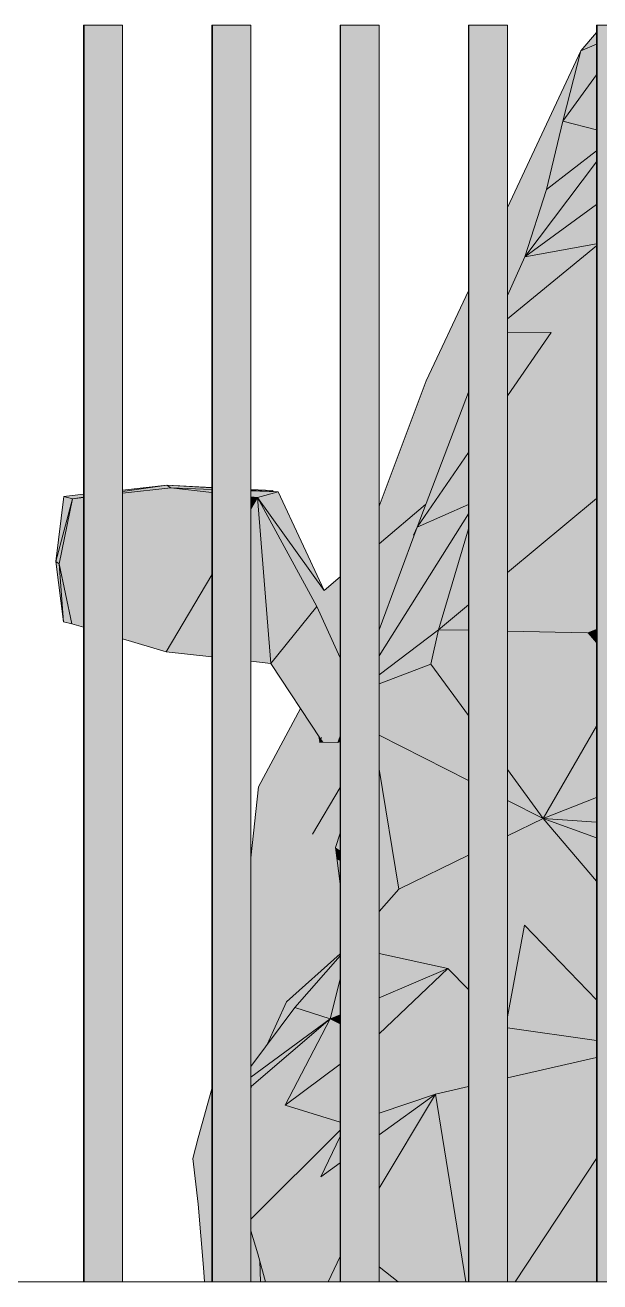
# Model space of a CAD drawing. Header units: millimetres. Extents: x 365175 to 2667127, y -330297 to -162108.
# Drawn here: x 1852246 to 1852694, y -318911 to -317931 of the extents above; entities that cross this region are included whole.
import ezdxf

# ---------------------------------------------------------------- set-up
doc = ezdxf.new("R2010")
doc.units = ezdxf.units.MM
doc.header["$MEASUREMENT"] = 0
doc.layers.add('Cars', color=7, linetype='Continuous')
doc.layers.add('TopoAlt', color=7, linetype='Continuous')

# ---------------------------------------------------------------- blocks, each defined once
blk = doc.blocks.new('Élément de coupe_582_6', base_point=(1445436.05, -319510.98))
at = {"layer": 'TopoAlt', "color": 190, "linetype": 'Continuous', "lineweight": 5, "true_color": 0x8002ff}
blk.add_line((1854698.69, -318910.98), (1838007.03, -318910.98), dxfattribs=at)
blk = doc.blocks.new('Élément de coupe_602_6', base_point=(1445436.05, -319510.98))
at = {"linetype": 'Continuous', "lineweight": 0, "true_color": 0x000000}
for points in [[(1852691.49, -318910.98), (1852691.93, -318910.98), (1852691.93, -317930.98), (1852691.49, -317930.98)], [(1852691.49, -318910.98), (1852691.93, -318910.98), (1852691.93, -317930.98), (1852691.49, -317930.98)], [(1852691.93, -317930.98), (1852691.93, -318910.98), (1852721.92, -318910.98), (1852721.92, -317930.98)]]:
    blk.add_hatch(color=18, dxfattribs=at).paths.add_polyline_path(points)
at = {"color": 18, "linetype": 'Continuous', "lineweight": 5, "true_color": 0x330000}
for p, q in [((1852691.49, -317930.98), (1852691.93, -317930.98)), ((1852691.49, -318910.98), (1852691.49, -317930.98)), ((1852691.93, -317930.98), (1852721.92, -317930.98)), ((1852691.93, -318910.98), (1852691.93, -317930.98)), ((1852721.92, -318910.98), (1852721.92, -317930.98))]:
    blk.add_line(p, q, dxfattribs=at)
blk = doc.blocks.new('Élément de coupe_603_6', base_point=(1445436.05, -319510.98))
at = {"linetype": 'Continuous', "lineweight": 0, "true_color": 0x000000}
for points in [[(1852591.51, -318910.98), (1852591.95, -318910.98), (1852591.95, -317930.98), (1852591.51, -317930.98)], [(1852591.51, -318910.98), (1852591.95, -318910.98), (1852591.95, -317930.98), (1852591.51, -317930.98)], [(1852591.95, -317930.98), (1852591.95, -318910.98), (1852621.95, -318910.98), (1852621.95, -317930.98)]]:
    blk.add_hatch(color=18, dxfattribs=at).paths.add_polyline_path(points)
at = {"color": 18, "linetype": 'Continuous', "lineweight": 5, "true_color": 0x330000}
for p, q in [((1852591.51, -317930.98), (1852591.95, -317930.98)), ((1852591.51, -318910.98), (1852591.51, -317930.98)), ((1852591.95, -317930.98), (1852621.95, -317930.98)), ((1852591.95, -318910.98), (1852591.95, -317930.98)), ((1852621.95, -318910.98), (1852621.95, -317930.98))]:
    blk.add_line(p, q, dxfattribs=at)
blk = doc.blocks.new('Élément de coupe_604_6', base_point=(1445436.05, -319510.98))
at = {"linetype": 'Continuous', "lineweight": 0, "true_color": 0x000000}
for points in [[(1852491.54, -317930.98), (1852491.54, -318910.98), (1852491.98, -318910.98), (1852491.98, -317930.98)], [(1852491.54, -317930.98), (1852491.54, -318910.98), (1852491.98, -318910.98), (1852491.98, -317930.98)], [(1852491.98, -317930.98), (1852491.98, -318910.98), (1852521.98, -318910.98), (1852521.98, -317930.98)]]:
    blk.add_hatch(color=18, dxfattribs=at).paths.add_polyline_path(points)
at = {"color": 18, "linetype": 'Continuous', "lineweight": 5, "true_color": 0x330000}
for p, q in [((1852491.54, -317930.98), (1852491.98, -317930.98)), ((1852491.54, -318910.98), (1852491.54, -317930.98)), ((1852491.98, -317930.98), (1852521.98, -317930.98)), ((1852491.98, -318910.98), (1852491.98, -317930.98)), ((1852521.98, -318910.98), (1852521.98, -317930.98))]:
    blk.add_line(p, q, dxfattribs=at)
blk = doc.blocks.new('Élément de coupe_605_6', base_point=(1445436.05, -319510.98))
at = {"linetype": 'Continuous', "lineweight": 0, "true_color": 0x000000}
for points in [[(1852391.57, -317930.98), (1852391.57, -318910.98), (1852392.01, -318910.98), (1852392.01, -317930.98)], [(1852391.57, -317930.98), (1852391.57, -318910.98), (1852392.01, -318910.98), (1852392.01, -317930.98)], [(1852392.01, -317930.98), (1852392.01, -318910.98), (1852422, -318910.98), (1852422, -317930.98)]]:
    blk.add_hatch(color=18, dxfattribs=at).paths.add_polyline_path(points)
at = {"color": 18, "linetype": 'Continuous', "lineweight": 5, "true_color": 0x330000}
for p, q in [((1852391.57, -317930.98), (1852392.01, -317930.98)), ((1852391.57, -318910.98), (1852391.57, -317930.98)), ((1852392.01, -317930.98), (1852422, -317930.98)), ((1852392.01, -318910.98), (1852392.01, -317930.98)), ((1852422, -318910.98), (1852422, -317930.98))]:
    blk.add_line(p, q, dxfattribs=at)
blk = doc.blocks.new('Élément de coupe_606_6', base_point=(1445436.05, -319510.98))
at = {"linetype": 'Continuous', "lineweight": 0, "true_color": 0x000000}
for points in [[(1852291.59, -317930.98), (1852291.59, -318910.98), (1852292.03, -318910.98), (1852292.03, -317930.98)], [(1852291.59, -317930.98), (1852291.59, -318910.98), (1852292.03, -318910.98), (1852292.03, -317930.98)], [(1852292.03, -317930.98), (1852292.03, -318910.98), (1852322.03, -318910.98), (1852322.03, -317930.98)]]:
    blk.add_hatch(color=18, dxfattribs=at).paths.add_polyline_path(points)
at = {"color": 18, "linetype": 'Continuous', "lineweight": 5, "true_color": 0x330000}
for p, q in [((1852291.59, -317930.98), (1852292.03, -317930.98)), ((1852291.59, -318910.98), (1852291.59, -317930.98)), ((1852292.03, -317930.98), (1852322.03, -317930.98)), ((1852292.03, -318910.98), (1852292.03, -317930.98)), ((1852322.03, -318910.98), (1852322.03, -317930.98))]:
    blk.add_line(p, q, dxfattribs=at)
blk = doc.blocks.new('Élément de coupe_771_6', base_point=(1445436.05, -319510.98))
at = {"layer": 'Cars', "linetype": 'Continuous', "lineweight": 0, "true_color": 0x000000}
for points in [[(1852691.49, -317936.83), (1852679.22, -317950.96), (1852691.49, -317945.83)], [(1852679.22, -317950.96), (1852621.95, -318073.18), (1852621.95, -318087.98), (1852665.1, -318005.97)], [(1852679.22, -317950.96), (1852621.95, -318073.18), (1852621.95, -318087.98), (1852665.1, -318005.97)], [(1852665.1, -318005.97), (1852691.49, -317969.68), (1852691.49, -317945.83), (1852679.22, -317950.96)], [(1852691.49, -317969.68), (1852665.1, -318005.97), (1852691.49, -318012.52)], [(1852621.95, -318087.98), (1852621.95, -318107.79), (1852652.55, -318059.2), (1852665.1, -318005.97)], [(1852621.95, -318087.98), (1852621.95, -318107.79), (1852652.55, -318059.2), (1852665.1, -318005.97)], [(1852665.1, -318005.97), (1852652.55, -318059.2), (1852691.49, -318028.87), (1852691.49, -318012.52)], [(1852652.55, -318059.2), (1852635.47, -318111.57), (1852691.49, -318037.51), (1852691.49, -318028.87)], [(1852635.47, -318111.57), (1852691.49, -318070.89), (1852691.49, -318037.51)], [(1852652.55, -318059.2), (1852621.95, -318123.98), (1852621.95, -318138.88), (1852635.47, -318111.57)], [(1852652.55, -318059.2), (1852621.95, -318123.98), (1852621.95, -318138.88), (1852635.47, -318111.57)], [(1852621.95, -318123.98), (1852652.55, -318059.2), (1852621.95, -318107.79)], [(1852621.95, -318123.98), (1852652.55, -318059.2), (1852621.95, -318107.79)], [(1852691.49, -318070.89), (1852635.47, -318111.57), (1852691.49, -318101.61)], [(1852621.95, -318141.94), (1852621.95, -318160.07), (1852691.49, -318103.21), (1852691.49, -318101.61), (1852635.47, -318111.57)], [(1852621.95, -318160.07), (1852621.95, -318170.48), (1852655.97, -318170.6), (1852691.49, -318105.73), (1852691.49, -318103.21)], [(1852691.49, -318105.73), (1852655.97, -318170.6), (1852691.49, -318268.76)], [(1852621.95, -318138.88), (1852621.95, -318141.94), (1852635.47, -318111.57)], [(1852621.95, -318138.88), (1852621.95, -318141.94), (1852635.47, -318111.57)], [(1852558.57, -318208.47), (1852591.51, -318145.84), (1852591.51, -318138.15)], [(1852558.57, -318208.47), (1852591.51, -318145.84), (1852591.51, -318138.15)], [(1852591.51, -318145.84), (1852558.57, -318208.47), (1852591.51, -318156.14)], [(1852591.51, -318145.84), (1852558.57, -318208.47), (1852591.51, -318156.14)], [(1852521.98, -318335.39), (1852522.18, -318335.22), (1852591.51, -318188.42), (1852591.51, -318156.14), (1852558.57, -318208.47), (1852521.98, -318305.98)], [(1852521.98, -318335.39), (1852522.18, -318335.22), (1852591.51, -318188.42), (1852591.51, -318156.14), (1852558.57, -318208.47), (1852521.98, -318305.98)], [(1852621.95, -318170.48), (1852621.95, -318220.06), (1852655.97, -318170.6)], [(1852621.95, -318247.63), (1852655.97, -318170.6), (1852621.95, -318220.06)], [(1852621.95, -318299.68), (1852691.49, -318293.59), (1852691.49, -318268.76), (1852655.97, -318170.6), (1852621.95, -318247.63)], [(1852522.18, -318335.22), (1852526.65, -318331.43), (1852591.51, -318200.38), (1852591.51, -318188.42)], [(1852522.18, -318335.22), (1852526.65, -318331.43), (1852591.51, -318200.38), (1852591.51, -318188.42)], [(1852526.65, -318331.43), (1852528.84, -318329.59), (1852591.51, -318205.57), (1852591.51, -318200.38)], [(1852526.65, -318331.43), (1852528.84, -318329.59), (1852591.51, -318205.57), (1852591.51, -318200.38)], [(1852528.84, -318329.59), (1852552.18, -318309.84), (1852558.02, -318304.9), (1852557.94, -318305.22), (1852550.9, -318323.41), (1852551.51, -318322.48), (1852591.51, -318217.18), (1852591.51, -318205.57)], [(1852528.84, -318329.59), (1852552.18, -318309.84), (1852558.02, -318304.9), (1852557.94, -318305.22), (1852550.9, -318323.41), (1852551.51, -318322.48), (1852591.51, -318217.18), (1852591.51, -318205.57)], [(1852551.51, -318322.48), (1852591.51, -318264.31), (1852591.51, -318217.18)], [(1852551.51, -318322.48), (1852591.51, -318304.68), (1852591.51, -318264.31)], [(1852322.03, -318293.5), (1852322.03, -318294.66), (1852356.52, -318289.73)], [(1852356.52, -318289.73), (1852322.03, -318294.66), (1852322.03, -318295.95), (1852359.59, -318291.82)], [(1852359.59, -318291.82), (1852322.03, -318343.36), (1852322.03, -318409.6), (1852355.96, -318419.76)], [(1852322.03, -318317.38), (1852322.03, -318343.36), (1852359.59, -318291.82)], [(1852322.03, -318295.95), (1852322.03, -318317.38), (1852359.59, -318291.82)], [(1852359.59, -318291.82), (1852355.96, -318419.76), (1852391.57, -318359.61), (1852391.57, -318295.4)], [(1852356.52, -318289.73), (1852359.59, -318291.82), (1852391.57, -318293.04), (1852391.57, -318291.86)], [(1852356.52, -318289.73), (1852391.57, -318291.86), (1852391.57, -318291.5)], [(1852391.57, -318293.04), (1852359.59, -318291.82), (1852391.57, -318295.4)], [(1852439.23, -318293.9), (1852422, -318293.03), (1852422, -318293.71), (1852438.79, -318294.73)], [(1852422, -318294.19), (1852443.21, -318295), (1852422, -318293.71)], [(1852443.21, -318295), (1852422, -318294.19), (1852422, -318298.81), (1852427.22, -318299.39)], [(1852439.23, -318293.9), (1852438.79, -318294.73), (1852439.46, -318294.77)], [(1852439.68, -318294.79), (1852439.23, -318293.9), (1852439.46, -318294.77)], [(1852439.68, -318294.79), (1852439.23, -318293.9), (1852439.46, -318294.77)], [(1852439.23, -318293.9), (1852439.27, -318294.76), (1852439.46, -318294.77)], [(1852621.95, -318299.68), (1852621.95, -318357.76), (1852691.49, -318300.06), (1852691.49, -318293.59)], [(1852276.12, -318298.52), (1852270.01, -318349.16), (1852282.95, -318300.25)], [(1852276.12, -318298.52), (1852270.01, -318349.16), (1852282.95, -318300.25)], [(1852282.95, -318300.25), (1852270.01, -318349.16), (1852272.52, -318351.07)], [(1852282.95, -318300.25), (1852270.01, -318349.16), (1852272.52, -318351.07)], [(1852272.52, -318351.07), (1852291.59, -318338.09), (1852291.59, -318299.3), (1852282.95, -318300.25)], [(1852276.12, -318298.52), (1852282.95, -318300.25), (1852291.59, -318299.01), (1852291.59, -318296.83)], [(1852282.95, -318300.25), (1852291.59, -318299.3), (1852291.59, -318299.01)], [(1852422, -318298.81), (1852422, -318308.19), (1852427.22, -318299.39)], [(1852427.22, -318299.39), (1852422, -318308.19), (1852422, -318427.01), (1852437.55, -318428.72)], [(1852443.21, -318295), (1852427.22, -318299.39), (1852479, -318371.74)], [(1852473.41, -318384.31), (1852427.22, -318299.39), (1852437.55, -318428.72)], [(1852473.41, -318384.31), (1852479, -318371.74), (1852427.22, -318299.39)], [(1852621.95, -318357.76), (1852621.95, -318403.5), (1852684.23, -318404.77), (1852691.49, -318353.87), (1852691.49, -318300.06)], [(1852521.98, -318402.4), (1852521.98, -318422.68), (1852591.51, -318312.15), (1852591.51, -318304.68), (1852551.51, -318322.48)], [(1852521.98, -318335.39), (1852521.98, -318338.87), (1852557.94, -318305.22), (1852558.02, -318304.9)], [(1852521.98, -318338.87), (1852521.98, -318402.4), (1852551.51, -318322.48), (1852548.67, -318328.74), (1852550.9, -318323.41), (1852557.94, -318305.22)], [(1852521.98, -318401.6), (1852521.98, -318402.4), (1852551.51, -318322.48), (1852548.67, -318328.74), (1852550.9, -318323.41), (1852557.94, -318305.22), (1852557.63, -318305.51), (1852549.43, -318326.1)], [(1852521.98, -318422.68), (1852521.98, -318437.67), (1852568.14, -318402.41), (1852591.51, -318323.75), (1852591.51, -318312.15)], [(1852557.63, -318305.51), (1852557.94, -318305.22), (1852558.02, -318304.9), (1852557.63, -318305.23)], [(1852550.9, -318323.41), (1852548.67, -318328.74), (1852551.51, -318322.48)], [(1852550.9, -318323.41), (1852548.67, -318328.74), (1852551.51, -318322.48)], [(1852591.51, -318323.75), (1852568.14, -318402.41), (1852591.51, -318383.01)], [(1852272.52, -318351.07), (1852282.42, -318397.73), (1852291.59, -318385.13), (1852291.59, -318338.09)], [(1852270.01, -318349.16), (1852276.03, -318396.3), (1852272.52, -318351.07)], [(1852270.01, -318349.16), (1852276.03, -318396.3), (1852272.52, -318351.07)], [(1852272.52, -318351.07), (1852276.03, -318396.3), (1852282.42, -318397.73)], [(1852272.52, -318351.07), (1852276.03, -318396.3), (1852282.42, -318397.73)], [(1852391.57, -318359.61), (1852355.96, -318419.76), (1852391.57, -318423.67)], [(1852473.41, -318384.31), (1852491.54, -318367.34), (1852491.54, -318361.13), (1852479, -318371.74)], [(1852684.23, -318404.77), (1852691.49, -318401.85), (1852691.49, -318353.87)], [(1852473.41, -318384.31), (1852491.54, -318424.41), (1852491.54, -318367.34)], [(1852291.59, -318385.13), (1852282.42, -318397.73), (1852291.59, -318400.48)], [(1852473.41, -318384.31), (1852437.55, -318428.72), (1852491.54, -318447.32), (1852491.54, -318424.41)], [(1852568.14, -318402.41), (1852591.51, -318402.89), (1852591.51, -318383.01)], [(1852691.49, -318401.85), (1852684.23, -318404.77), (1852691.49, -318405.35)], [(1852521.98, -318437.67), (1852521.98, -318444.62), (1852562.33, -318429.23), (1852568.14, -318402.41)], [(1852568.14, -318402.41), (1852562.33, -318429.23), (1852591.51, -318423.37), (1852591.51, -318402.89)], [(1852621.95, -318403.5), (1852621.95, -318417.27), (1852684.23, -318404.77)], [(1852621.95, -318417.27), (1852621.95, -318433.1), (1852691.49, -318437.62), (1852691.49, -318413.18), (1852684.23, -318404.77)], [(1852684.23, -318404.77), (1852691.49, -318413.18), (1852691.49, -318405.35)], [(1852437.55, -318428.72), (1852489.4, -318490.36), (1852491.54, -318484.59), (1852491.54, -318447.32)], [(1852437.55, -318428.72), (1852489.4, -318490.36), (1852491.54, -318484.59), (1852491.54, -318447.32)], [(1852437.55, -318428.72), (1852476.16, -318487.42), (1852477.12, -318486.55), (1852476.5, -318487.93), (1852478.03, -318490.25), (1852489.4, -318490.36)], [(1852437.55, -318428.72), (1852476.16, -318487.42), (1852477.12, -318486.55), (1852476.5, -318487.93), (1852478.03, -318490.25), (1852489.4, -318490.36)], [(1852521.98, -318484.76), (1852591.51, -318520.06), (1852591.51, -318469.41), (1852562.33, -318429.23), (1852521.98, -318476.75)], [(1852521.98, -318444.62), (1852521.98, -318476.75), (1852562.33, -318429.23)], [(1852562.33, -318429.23), (1852591.51, -318431.13), (1852591.51, -318423.37)], [(1852591.51, -318431.13), (1852562.33, -318429.23), (1852591.51, -318469.41)], [(1852691.49, -318437.62), (1852621.95, -318433.1), (1852621.95, -318511.32), (1852649.79, -318549.64), (1852691.49, -318477.65)], [(1852460.62, -318463.79), (1852427.91, -318524.98), (1852475.46, -318490.23), (1852474.4, -318484.74)], [(1852460.62, -318463.79), (1852427.91, -318524.98), (1852475.46, -318490.23), (1852474.4, -318484.74)], [(1852691.49, -318477.65), (1852649.79, -318549.64), (1852691.49, -318533.34)], [(1852489.4, -318490.36), (1852469.95, -318561.86), (1852491.54, -318525.54), (1852491.54, -318489.74)], [(1852489.4, -318490.36), (1852469.95, -318561.86), (1852491.54, -318525.54), (1852491.54, -318489.74)], [(1852474.4, -318484.74), (1852475.46, -318490.23), (1852477.12, -318486.55), (1852476.16, -318487.42)], [(1852474.4, -318484.74), (1852475.46, -318490.23), (1852477.12, -318486.55), (1852476.16, -318487.42)], [(1852475.46, -318490.23), (1852478.03, -318490.25), (1852476.62, -318488.11), (1852476.31, -318488.34)], [(1852475.46, -318490.23), (1852478.03, -318490.25), (1852476.62, -318488.11), (1852476.31, -318488.34)], [(1852476.31, -318488.34), (1852476.62, -318488.11), (1852476.5, -318487.93)], [(1852476.31, -318488.34), (1852476.62, -318488.11), (1852476.5, -318487.93)], [(1852489.4, -318490.36), (1852491.54, -318489.74), (1852491.54, -318484.59)], [(1852489.4, -318490.36), (1852491.54, -318489.74), (1852491.54, -318484.59)], [(1852521.98, -318484.76), (1852521.98, -318511.12), (1852537.44, -318604.7), (1852591.51, -318578.2), (1852591.51, -318520.06)], [(1852475.46, -318490.23), (1852427.91, -318524.98), (1852469.95, -318561.86)], [(1852475.46, -318490.23), (1852427.91, -318524.98), (1852469.95, -318561.86)], [(1852489.4, -318490.36), (1852475.46, -318490.23), (1852469.95, -318561.86)], [(1852489.4, -318490.36), (1852475.46, -318490.23), (1852469.95, -318561.86)], [(1852521.98, -318511.12), (1852521.98, -318594.55), (1852537.44, -318604.7)], [(1852521.98, -318511.12), (1852521.98, -318594.55), (1852537.44, -318604.7)], [(1852621.95, -318535.51), (1852649.79, -318549.64), (1852621.95, -318511.32)], [(1852422, -318580.4), (1852422, -318650.28), (1852469.95, -318561.86), (1852427.91, -318524.98)], [(1852422, -318580.4), (1852422, -318650.28), (1852469.95, -318561.86), (1852427.91, -318524.98)], [(1852469.95, -318561.86), (1852487.92, -318572.19), (1852491.54, -318561.08), (1852491.54, -318525.54)], [(1852469.95, -318561.86), (1852487.92, -318572.19), (1852491.54, -318561.08), (1852491.54, -318525.54)], [(1852621.95, -318535.51), (1852621.95, -318563.28), (1852649.79, -318549.64)], [(1852691.49, -318533.34), (1852649.79, -318549.64), (1852691.49, -318552.38)], [(1852649.79, -318549.64), (1852621.95, -318563.28), (1852621.95, -318629.01), (1852635.33, -318632.86)], [(1852649.79, -318549.64), (1852635.33, -318632.86), (1852691.49, -318647.32), (1852691.49, -318598.58)], [(1852691.49, -318564.78), (1852649.79, -318549.64), (1852691.49, -318598.58)], [(1852649.79, -318549.64), (1852691.49, -318564.78), (1852691.49, -318552.38)], [(1852422, -318655.63), (1852487.92, -318572.19), (1852469.95, -318561.86), (1852422, -318650.28)], [(1852422, -318655.63), (1852487.92, -318572.19), (1852469.95, -318561.86), (1852422, -318650.28)], [(1852491.54, -318561.08), (1852487.92, -318572.19), (1852491.54, -318574.57)], [(1852491.54, -318561.08), (1852487.92, -318572.19), (1852491.54, -318574.57)], [(1852422, -318655.63), (1852422, -318673.66), (1852449.68, -318692.51), (1852487.92, -318572.19)], [(1852422, -318655.63), (1852422, -318673.66), (1852449.68, -318692.51), (1852487.92, -318572.19)], [(1852487.92, -318572.19), (1852449.68, -318692.51), (1852491.54, -318655.11), (1852491.54, -318600.66)], [(1852487.92, -318572.19), (1852449.68, -318692.51), (1852491.54, -318655.11), (1852491.54, -318600.66)], [(1852491.54, -318574.57), (1852487.92, -318572.19), (1852491.54, -318600.66)], [(1852491.54, -318582.71), (1852491.54, -318574.57), (1852487.92, -318572.19), (1852489.11, -318581.54)], [(1852537.44, -318604.7), (1852591.51, -318620.26), (1852591.51, -318578.2)], [(1852521.98, -318594.55), (1852521.98, -318622.18), (1852537.44, -318604.7)], [(1852537.44, -318604.7), (1852521.98, -318594.55), (1852521.98, -318597.29)], [(1852537.44, -318604.7), (1852521.98, -318622.18), (1852521.98, -318654.87), (1852575.62, -318666.64)], [(1852537.44, -318604.7), (1852575.62, -318666.64), (1852591.51, -318657.65), (1852591.51, -318620.26)], [(1852621.95, -318629.01), (1852621.95, -318640.43), (1852635.33, -318632.86)], [(1852621.95, -318712.93), (1852691.49, -318722.8), (1852691.49, -318691.06), (1852635.33, -318632.86), (1852621.95, -318704.24)], [(1852621.95, -318640.43), (1852621.95, -318704.24), (1852635.33, -318632.86)], [(1852635.33, -318632.86), (1852691.49, -318691.06), (1852691.49, -318647.32)], [(1852449.68, -318692.51), (1852456.26, -318696.93), (1852491.54, -318656.66), (1852491.54, -318655.11)], [(1852452.09, -318694.14), (1852491.54, -318655.63), (1852491.54, -318655.11), (1852449.68, -318692.51)], [(1852491.54, -318656.66), (1852456.26, -318696.93), (1852483.9, -318705.89), (1852491.54, -318674.84)], [(1852521.98, -318654.87), (1852521.98, -318689.59), (1852575.62, -318666.64)], [(1852575.62, -318666.64), (1852591.51, -318683), (1852591.51, -318657.65)], [(1852422, -318673.66), (1852422, -318743.11), (1852434.79, -318725.87), (1852449.68, -318692.51)], [(1852422, -318673.66), (1852422, -318743.11), (1852434.79, -318725.87), (1852449.68, -318692.51)], [(1852483.9, -318705.89), (1852491.54, -318702.62), (1852491.54, -318674.84)], [(1852521.98, -318722.28), (1852591.51, -318715.51), (1852591.51, -318683), (1852575.62, -318666.64), (1852521.98, -318717.46)], [(1852521.98, -318689.59), (1852521.98, -318717.46), (1852575.62, -318666.64)], [(1852449.68, -318692.51), (1852434.79, -318725.87), (1852456.26, -318696.93)], [(1852449.68, -318692.51), (1852434.79, -318725.87), (1852456.26, -318696.93)], [(1852422, -318743.11), (1852422, -318751.4), (1852483.9, -318705.89), (1852456.26, -318696.93)], [(1852483.9, -318705.89), (1852491.54, -318709.89), (1852491.54, -318702.62)], [(1852483.9, -318705.89), (1852422, -318751.4), (1852422, -318758.55), (1852422.55, -318758.44)], [(1852483.9, -318705.89), (1852422.55, -318758.44), (1852448.85, -318773.13)], [(1852483.9, -318705.89), (1852448.85, -318773.13), (1852491.54, -318741.3), (1852491.54, -318709.89)], [(1852521.98, -318722.28), (1852521.98, -318727.59), (1852565.97, -318764.53), (1852591.51, -318740.19), (1852591.51, -318715.51)], [(1852621.95, -318751.77), (1852691.49, -318735.93), (1852691.49, -318722.8), (1852621.95, -318712.93)], [(1852521.98, -318727.59), (1852521.98, -318779.3), (1852565.97, -318764.53)], [(1852448.85, -318773.13), (1852491.54, -318786.49), (1852491.54, -318741.3)], [(1852565.97, -318764.53), (1852591.51, -318758.71), (1852591.51, -318740.19)], [(1852691.49, -318735.93), (1852621.95, -318751.77), (1852621.95, -318777.81), (1852691.49, -318794.3)], [(1852381.02, -318798.58), (1852376.77, -318814.77), (1852391.57, -318760.97), (1852391.57, -318760.46)], [(1852381.02, -318798.58), (1852376.77, -318814.77), (1852391.57, -318760.97), (1852391.57, -318760.46)], [(1852376.77, -318814.77), (1852391.57, -318784.66), (1852391.57, -318760.97)], [(1852376.77, -318814.77), (1852391.57, -318784.66), (1852391.57, -318760.97)], [(1852422, -318762.11), (1852422, -318820.88), (1852448.85, -318773.13), (1852422.55, -318758.44)], [(1852422, -318760.89), (1852422, -318762.11), (1852422.55, -318758.44)], [(1852422, -318760.89), (1852422, -318762.11), (1852422.55, -318758.44)], [(1852422, -318760.15), (1852422, -318760.89), (1852422.55, -318758.44)], [(1852422, -318760.15), (1852422, -318760.89), (1852422.55, -318758.44)], [(1852422, -318758.55), (1852422, -318760.15), (1852422.55, -318758.44)], [(1852422, -318758.55), (1852422, -318760.15), (1852422.55, -318758.44)], [(1852521.98, -318796.27), (1852521.98, -318838.03), (1852565.97, -318764.53)], [(1852521.98, -318779.3), (1852521.98, -318796.27), (1852565.97, -318764.53)], [(1852521.98, -318899.35), (1852536.83, -318910.98), (1852589.48, -318910.98), (1852565.97, -318764.53), (1852521.98, -318838.03)], [(1852565.97, -318764.53), (1852591.51, -318770.59), (1852591.51, -318758.71)], [(1852591.51, -318770.59), (1852565.97, -318764.53), (1852589.48, -318910.98), (1852591.51, -318910.98)], [(1852422, -318820.88), (1852422, -318857.47), (1852448.85, -318773.13)], [(1852422, -318857.47), (1852422, -318862.09), (1852491.54, -318792.63), (1852491.54, -318786.49), (1852448.85, -318773.13)], [(1852621.95, -318910.98), (1852628.12, -318910.98), (1852691.49, -318814.88), (1852691.49, -318794.3), (1852621.95, -318777.81)], [(1852376.77, -318814.77), (1852380.88, -318850.5), (1852391.57, -318808.05), (1852391.57, -318784.66)], [(1852376.77, -318814.77), (1852380.88, -318850.5), (1852391.57, -318808.05), (1852391.57, -318784.66)], [(1852422, -318862.91), (1852476.57, -318829.04), (1852491.54, -318797.74), (1852491.54, -318792.63), (1852422, -318862.09)], [(1852476.57, -318829.04), (1852491.54, -318818.23), (1852491.54, -318797.74)], [(1852380.88, -318850.5), (1852384.94, -318899.9), (1852391.57, -318850.36), (1852391.57, -318808.05)], [(1852380.88, -318850.5), (1852384.94, -318899.9), (1852391.57, -318850.36), (1852391.57, -318808.05)], [(1852476.57, -318829.04), (1852491.54, -318866.26), (1852491.54, -318818.23)], [(1852628.12, -318910.98), (1852691.49, -318910.98), (1852691.49, -318814.88)], [(1852422, -318862.91), (1852422, -318871.29), (1852427.44, -318889), (1852476.57, -318829.04)], [(1852427.44, -318889), (1852433.37, -318910.98), (1852449.54, -318910.98), (1852476.57, -318829.04)], [(1852476.57, -318829.04), (1852449.54, -318910.98), (1852466.78, -318910.98), (1852491.54, -318885.41), (1852491.54, -318866.26)], [(1852384.94, -318899.9), (1852391.57, -318871.26), (1852391.57, -318850.36)], [(1852384.94, -318899.9), (1852391.57, -318871.26), (1852391.57, -318850.36)], [(1852391.57, -318871.26), (1852384.94, -318899.9), (1852385.74, -318910.98), (1852391.57, -318910.98)], [(1852391.57, -318871.26), (1852384.94, -318899.9), (1852385.74, -318910.98), (1852391.57, -318910.98)], [(1852422, -318871.29), (1852422, -318910.98), (1852429.54, -318910.98), (1852428.94, -318894.59), (1852427.44, -318889)], [(1852422, -318871.29), (1852422, -318910.98), (1852429.54, -318910.98), (1852428.94, -318894.59), (1852427.44, -318889)], [(1852466.78, -318910.98), (1852482.22, -318910.98), (1852491.54, -318891.29), (1852491.54, -318885.41)], [(1852491.54, -318891.29), (1852482.22, -318910.98), (1852491.54, -318910.98)], [(1852433.37, -318910.98), (1852428.94, -318894.59), (1852429.54, -318910.98)], [(1852433.37, -318910.98), (1852428.94, -318894.59), (1852429.54, -318910.98)], [(1852536.83, -318910.98), (1852521.98, -318899.35), (1852521.98, -318910.98)]]:
    blk.add_hatch(color=18, dxfattribs=at).paths.add_polyline_path(points)
at = {"layer": 'Cars', "color": 7, "linetype": 'Continuous', "lineweight": 5}
for p, q in [((1852691.49, -317936.83), (1852679.22, -317950.96)), ((1852621.95, -318073.18), (1852679.22, -317950.96)), ((1852665.1, -318005.97), (1852679.22, -317950.96)), ((1852691.49, -317945.83), (1852679.22, -317950.96)), ((1852691.49, -317969.68), (1852665.1, -318005.97)), ((1852665.1, -318005.97), (1852652.55, -318059.2)), ((1852691.49, -318012.52), (1852665.1, -318005.97)), ((1852691.49, -318028.87), (1852652.55, -318059.2)), ((1852691.49, -318037.51), (1852635.47, -318111.57)), ((1852652.55, -318059.2), (1852635.47, -318111.57)), ((1852691.49, -318070.89), (1852635.47, -318111.57)), ((1852691.49, -318103.21), (1852621.95, -318160.07)), ((1852691.49, -318101.61), (1852635.47, -318111.57)), ((1852635.47, -318111.57), (1852621.95, -318141.94)), ((1852558.57, -318208.47), (1852591.51, -318138.15)), ((1852655.97, -318170.6), (1852621.95, -318170.48)), ((1852655.97, -318170.6), (1852621.95, -318220.06)), ((1852558.57, -318208.47), (1852521.98, -318305.98)), ((1852591.51, -318217.18), (1852551.51, -318322.48)), ((1852591.51, -318264.31), (1852551.51, -318322.48)), ((1852356.52, -318289.73), (1852322.03, -318293.5)), ((1852356.52, -318289.73), (1852322.03, -318294.66)), ((1852359.59, -318291.82), (1852322.03, -318295.95)), ((1852356.52, -318289.73), (1852359.59, -318291.82)), ((1852391.57, -318291.86), (1852356.52, -318289.73)), ((1852356.52, -318289.73), (1852391.57, -318291.5)), ((1852391.57, -318295.4), (1852359.59, -318291.82)), ((1852391.57, -318293.04), (1852359.59, -318291.82)), ((1852422, -318293.03), (1852439.23, -318293.9)), ((1852443.21, -318295), (1852422, -318293.71)), ((1852443.21, -318295), (1852422, -318294.19)), ((1852439.23, -318293.9), (1852439.68, -318294.79)), ((1852270.01, -318349.16), (1852276.12, -318298.52)), ((1852282.95, -318300.25), (1852270.01, -318349.16)), ((1852282.95, -318300.25), (1852272.52, -318351.07)), ((1852291.59, -318296.83), (1852276.12, -318298.52)), ((1852276.12, -318298.52), (1852282.95, -318300.25)), ((1852291.59, -318299.01), (1852282.95, -318300.25)), ((1852291.59, -318299.3), (1852282.95, -318300.25)), ((1852427.22, -318299.39), (1852422, -318298.81)), ((1852427.22, -318299.39), (1852422, -318308.19)), ((1852427.22, -318299.39), (1852443.21, -318295)), ((1852473.41, -318384.31), (1852427.22, -318299.39)), ((1852427.22, -318299.39), (1852437.55, -318428.72)), ((1852479, -318371.74), (1852427.22, -318299.39)), ((1852479, -318371.74), (1852443.21, -318295)), ((1852691.49, -318300.06), (1852621.95, -318357.76)), ((1852521.98, -318335.39), (1852558.02, -318304.9)), ((1852591.51, -318312.15), (1852521.98, -318422.68)), ((1852591.51, -318304.68), (1852551.51, -318322.48)), ((1852551.51, -318322.48), (1852521.98, -318402.4)), ((1852548.67, -318328.74), (1852551.51, -318322.48)), ((1852568.14, -318402.41), (1852591.51, -318323.75)), ((1852270.01, -318349.16), (1852272.52, -318351.07)), ((1852270.01, -318349.16), (1852276.03, -318396.3)), ((1852272.52, -318351.07), (1852282.42, -318397.73)), ((1852272.52, -318351.07), (1852276.03, -318396.3)), ((1852391.57, -318359.61), (1852355.96, -318419.76)), ((1852479, -318371.74), (1852491.54, -318361.13)), ((1852473.41, -318384.31), (1852437.55, -318428.72)), ((1852491.54, -318424.41), (1852473.41, -318384.31)), ((1852591.51, -318383.01), (1852568.14, -318402.41)), ((1852276.03, -318396.3), (1852282.42, -318397.73)), ((1852282.42, -318397.73), (1852291.59, -318400.48)), ((1852322.03, -318409.6), (1852355.96, -318419.76)), ((1852568.14, -318402.41), (1852521.98, -318437.67)), ((1852568.14, -318402.41), (1852562.33, -318429.23)), ((1852591.51, -318402.89), (1852568.14, -318402.41)), ((1852684.23, -318404.77), (1852621.95, -318403.5)), ((1852355.96, -318419.76), (1852391.57, -318423.67)), ((1852422, -318427.01), (1852437.55, -318428.72)), ((1852476.16, -318487.42), (1852437.55, -318428.72)), ((1852562.33, -318429.23), (1852521.98, -318444.62)), ((1852591.51, -318469.41), (1852562.33, -318429.23)), ((1852460.62, -318463.79), (1852427.91, -318524.98)), ((1852691.49, -318477.65), (1852649.79, -318549.64)), ((1852475.46, -318490.23), (1852477.12, -318486.55)), ((1852478.03, -318490.25), (1852476.5, -318487.93)), ((1852489.4, -318490.36), (1852491.54, -318489.74)), ((1852591.51, -318520.06), (1852521.98, -318484.76)), ((1852489.4, -318490.36), (1852475.46, -318490.23)), ((1852521.98, -318511.12), (1852537.44, -318604.7)), ((1852649.79, -318549.64), (1852621.95, -318511.32)), ((1852427.91, -318524.98), (1852422, -318580.4)), ((1852491.54, -318525.54), (1852469.95, -318561.86)), ((1852649.79, -318549.64), (1852621.95, -318535.51)), ((1852691.49, -318533.34), (1852649.79, -318549.64)), ((1852649.79, -318549.64), (1852621.95, -318563.28)), ((1852691.49, -318564.78), (1852649.79, -318549.64)), ((1852649.79, -318549.64), (1852691.49, -318598.58)), ((1852691.49, -318552.38), (1852649.79, -318549.64)), ((1852491.54, -318561.08), (1852487.92, -318572.19)), ((1852487.92, -318572.19), (1852491.54, -318600.66)), ((1852591.51, -318578.2), (1852537.44, -318604.7)), ((1852537.44, -318604.7), (1852521.98, -318622.18)), ((1852635.33, -318632.86), (1852621.95, -318704.24)), ((1852635.33, -318632.86), (1852691.49, -318691.06)), ((1852491.54, -318655.11), (1852449.68, -318692.51)), ((1852491.54, -318656.66), (1852456.26, -318696.93)), ((1852575.62, -318666.64), (1852521.98, -318654.87)), ((1852491.54, -318674.84), (1852483.9, -318705.89)), ((1852575.62, -318666.64), (1852521.98, -318717.46)), ((1852575.62, -318666.64), (1852521.98, -318689.59)), ((1852575.62, -318666.64), (1852591.51, -318683)), ((1852449.68, -318692.51), (1852434.79, -318725.87)), ((1852456.26, -318696.93), (1852422, -318743.11)), ((1852483.9, -318705.89), (1852456.26, -318696.93)), ((1852491.54, -318702.62), (1852483.9, -318705.89)), ((1852483.9, -318705.89), (1852422, -318751.4)), ((1852483.9, -318705.89), (1852422.55, -318758.44)), ((1852483.9, -318705.89), (1852448.85, -318773.13)), ((1852483.9, -318705.89), (1852491.54, -318709.89)), ((1852691.49, -318722.8), (1852621.95, -318712.93)), ((1852491.54, -318741.3), (1852448.85, -318773.13)), ((1852691.49, -318735.93), (1852621.95, -318751.77)), ((1852381.02, -318798.58), (1852391.57, -318760.46)), ((1852422.55, -318758.44), (1852422, -318760.15)), ((1852565.97, -318764.53), (1852521.98, -318796.27)), ((1852565.97, -318764.53), (1852521.98, -318779.3)), ((1852565.97, -318764.53), (1852521.98, -318838.03)), ((1852591.51, -318758.71), (1852565.97, -318764.53)), ((1852565.97, -318764.53), (1852589.48, -318910.98)), ((1852448.85, -318773.13), (1852491.54, -318786.49)), ((1852491.54, -318792.63), (1852422, -318862.09)), ((1852381.02, -318798.58), (1852376.77, -318814.77)), ((1852491.54, -318797.74), (1852476.57, -318829.04)), ((1852376.77, -318814.77), (1852380.88, -318850.5)), ((1852491.54, -318818.23), (1852476.57, -318829.04)), ((1852691.49, -318814.88), (1852628.12, -318910.98)), ((1852380.88, -318850.5), (1852384.94, -318899.9)), ((1852422, -318871.29), (1852427.44, -318889)), ((1852427.44, -318889), (1852433.37, -318910.98)), ((1852491.54, -318891.29), (1852482.22, -318910.98)), ((1852384.94, -318899.9), (1852385.74, -318910.98)), ((1852428.94, -318894.59), (1852429.54, -318910.98)), ((1852536.83, -318910.98), (1852521.98, -318899.35))]:
    blk.add_line(p, q, dxfattribs=at)

msp = doc.modelspace()

# ---------------------------------------------------------------- block references
at = {"lineweight": 0}
for name in ['Élément de coupe_606_6', 'Élément de coupe_605_6', 'Élément de coupe_604_6', 'Élément de coupe_603_6', 'Élément de coupe_602_6']:
    msp.add_blockref(name, (1445436.05, -319510.981), dxfattribs=at)
at = {"layer": 'Cars', "lineweight": 0}
msp.add_blockref('Élément de coupe_771_6', (1445436.05, -319510.981), dxfattribs=at)
at = {"layer": 'TopoAlt', "lineweight": 0}
msp.add_blockref('Élément de coupe_582_6', (1445436.05, -319510.981), dxfattribs=at)

doc.saveas('drawing.dxf')
